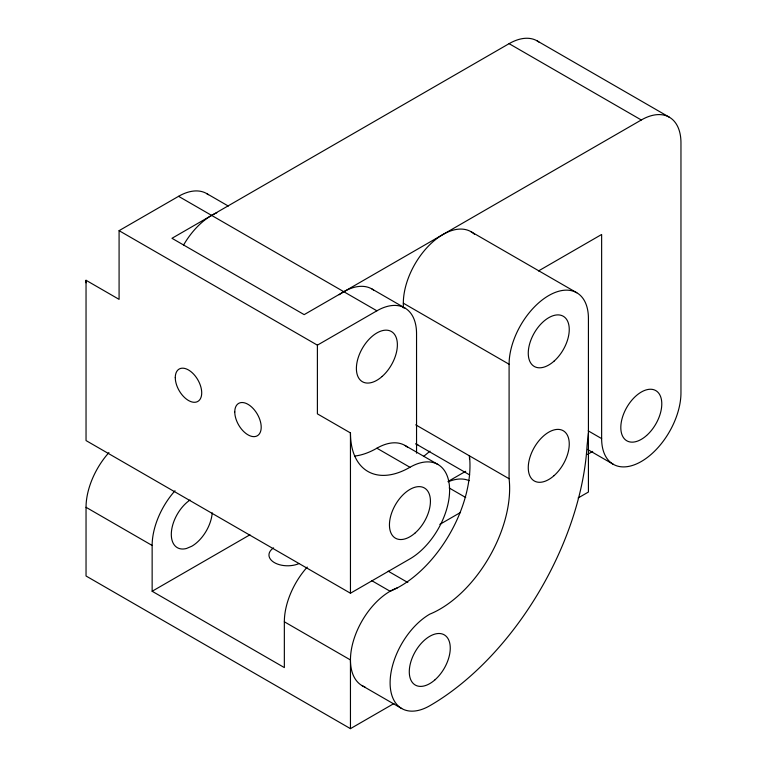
<?xml version="1.0" encoding="UTF-8"?>
<svg xmlns="http://www.w3.org/2000/svg" width="767" height="767" viewBox="0 0 767 767"><rect width="100%" height="100%" fill="white"/><g stroke="black" fill="none" stroke-linecap="round" stroke-linejoin="round"><path stroke-width="1.15" d="M588.423 432.943L587.071 445.569A222.996 128.741 -60 0 1 429.769 705.755A56.087 32.387 -60 0 1 390.106 682.851A56.087 32.387 -60 0 1 429.769 614.156A98.559 56.902 -60 0 0 509.096 478.733L509.096 364.239A56.087 32.387 -60 0 1 548.76 295.544A56.087 32.387 -60 0 1 588.423 318.449L588.423 492.031L578.107 497.984M423.547 456.47L430.028 451.169M119.086 230.666L317.394 345.16L317.394 413.854L350.452 432.933A84.13 48.58 -60 0 0 409.942 467.285A56.087 32.387 -60 0 1 449.606 490.19A56.087 32.387 -60 0 1 409.942 558.884L350.452 593.227L86.038 440.574L86.038 280.281L119.086 299.36L119.086 230.666L178.577 196.323A56.087 32.387 -60 0 1 208.394 194.703M538.904 42.041A56.087 32.387 -60 0 0 509.096 43.661L171.971 238.297L304.173 314.633L641.298 119.988A56.087 32.387 -60 0 1 680.962 142.892L680.962 392.809A56.087 32.387 -60 0 1 641.298 461.504A56.087 32.387 -60 0 1 601.635 438.599L588.212 430.853M317.394 345.16L376.894 310.808A56.087 32.387 -60 0 1 416.548 333.712L416.548 453.182M538.482 270.952L601.635 234.481L601.635 438.599M175.029 490.746A56.087 32.387 -60 0 0 152.144 545.462L152.144 591.261L249.927 534.8M448.149 481.417L465.684 471.302M439.827 524.388L460.526 512.442M587.512 454.39L592.699 451.399M108.933 452.578A56.087 32.387 -60 0 0 86.038 507.294L86.038 575.998L350.452 728.65L393.96 703.531M537.14 40.881L669.342 117.217M509.096 43.661L641.298 119.988M471.034 231.711L576.803 292.764M474.457 234.232A56.087 32.387 -60 0 0 430.239 244.27A56.087 32.387 -60 0 0 403.327 303.176L509.096 364.239M206.63 193.543L228.317 206.064M371.88 288.948L404.938 308.037M178.577 196.323L376.894 310.808M587.436 449.376L613.255 464.275M415.724 424.832L509.096 478.733M415.982 443.949L469.692 474.955M404.938 445.426L437.986 464.505M449.194 487.975L465.713 497.515M354.68 456.058A84.13 48.58 -60 0 0 376.894 448.206L409.942 467.285M388.198 571.185L407.823 582.517M371.516 580.523L390.106 591.261A98.559 56.902 -60 0 0 469.433 455.838A56.087 32.387 -60 0 0 469.557 459.347M86.038 507.294L152.144 545.462M307.241 567.072A56.087 32.387 -60 0 0 284.346 621.788L350.452 659.956L350.452 728.65M362.062 685.631L401.726 708.526M152.144 591.261L284.346 667.587L284.346 621.788M403.327 303.176L403.327 307.95M350.452 432.933L350.452 593.227M448.168 481.801A56.087 32.387 -60 0 1 469.155 480.669M417.823 444.697A56.087 32.387 -60 0 1 415.877 443.853M364.948 686.983A56.087 32.387 -60 0 1 354.153 638.499A56.087 32.387 -60 0 1 397.344 587.848M339.129 294.768A56.087 32.387 -60 0 1 373.654 290.108M183.591 245.009A56.087 32.387 -60 0 1 216.812 212.804M212.219 512.835A28.983 16.73 -60 0 1 191.798 546.229L186.496 548.482A28.983 16.73 -60 0 1 171.386 532.288A28.983 16.73 -60 0 1 190.024 500.017M299.034 563.563A18.696 10.796 0 0 1 274.001 562.384A18.696 10.796 0 0 1 273.598 547.887M86.077 282.812A84.13 48.58 -60 0 1 86.038 280.281M376.894 448.206A56.087 32.387 -60 0 1 407.545 447.247M435.071 679.744A28.983 16.73 -60 0 0 444.266 634.855A28.983 16.73 -60 0 0 409.981 665.257A28.983 16.73 -60 0 0 435.071 679.744M554.062 475.636A28.983 16.73 -60 0 0 563.246 430.738A28.983 16.73 -60 0 0 528.962 461.14A28.983 16.73 -60 0 0 554.062 475.636M554.062 361.142A28.983 16.73 -60 0 0 563.246 316.244A28.983 16.73 -60 0 0 528.962 346.646A28.983 16.73 -60 0 0 554.062 361.142M646.6 435.493A28.983 16.73 -60 0 0 655.795 390.604A28.983 16.73 -60 0 0 621.51 421.006A28.983 16.73 -60 0 0 646.6 435.493M415.244 532.873A28.983 16.73 -60 0 0 424.429 487.985A28.983 16.73 -60 0 0 390.144 518.387A28.983 16.73 -60 0 0 415.244 532.873M382.196 376.405A28.983 16.73 -60 0 0 391.381 331.517A28.983 16.73 -60 0 0 357.096 361.909A28.983 16.73 -60 0 0 382.196 376.405M175.279 377.604A18.696 10.796 60 0 0 195.106 402.272A18.696 10.796 60 0 0 195.106 375.83A18.696 10.796 60 0 0 175.279 377.604M234.769 411.946A18.696 10.796 60 0 0 254.596 436.615A18.696 10.796 60 0 0 254.596 410.172A18.696 10.796 60 0 0 234.769 411.946"/></g></svg>
